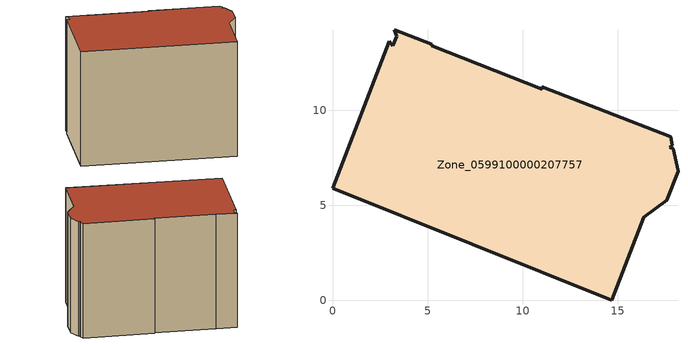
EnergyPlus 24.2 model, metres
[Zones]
Zone_0599100000207757
 floor ground (C_G): 3.24,14.22 5.23,13.46 5.22,13.4 11.03,11.1 11.01,11.22 17.79,8.61 17.89,8.14 17.75,8.04 17.93,7.96 18.18,6.78 17.59,5.26 16.38,4.36 14.69,0 0,5.89 2.98,13.61 3.17,13.38 3.39,13.88 z0
 wall outside (C_F): 0,5.89 14.69,0 16.38,4.36 17.59,5.26 18.18,6.78 17.93,7.96 17.75,8.04 17.89,8.14 17.79,8.61 11.01,11.22 11.03,11.1 5.22,13.4 5.23,13.46 3.24,14.22 3.39,13.88 3.17,13.38 2.98,13.61 0,5.89 z0:12.46
 roof outside (C_R): 5.22,13.4 5.23,13.46 3.24,14.22 3.39,13.88 3.17,13.38 2.98,13.61 0,5.89 14.69,0 16.38,4.36 17.59,5.26 18.18,6.78 17.93,7.96 17.75,8.04 17.89,8.14 17.79,8.61 11.01,11.22 11.03,11.1 z12.46
[BUILDING]
Pand.0599100000207757: North Axis=0; Terrain=City; Loads Convergence Tolerance Value=0.04; Temperature Convergence Tolerance Value=0.4; Solar Distribution=FullExterior; Maximum Number of Warmup Days=25; Minimum Number of Warmup Days=1
[Site:Location]
Rotterdam.The.Hague.AP_ZH_NLD Design_Conditions: Latitude=51.96; Longitude=4.45; Time Zone=1; Elevation=-4.5
[SITE:GROUNDTEMPERATURE:BUILDINGSURFACE]
18, 18, 18, 18, 18, 18, 18, 18, 18, 18, 18, 18
[MATERIAL] Thermal Absorptance=0.9; Solar Absorptance=0.7; Visible Absorptance=0.7
Name | Roughness | Thickness | Conductivity | Density | Specific Heat
G.TC.1946 | MediumSmooth | 0.15 | 1 | 540 | 1210
F.TC.1946 | Rough | 0.3 | 0.857143 | 1920 | 840
R.TC.1946 | MediumRough | 0.2 | 0.909091 | 1500 | 1000
[CONSTRUCTION]
C_G: G.TC.1946
C_F: F.TC.1946
C_R: R.TC.1946
[ZONE]
Zone_0599100000207757: Type=1; Multiplier=1; Ceiling Height=Autocalculate; Volume=Autocalculate; Floor Area=autocalculate; Part of Total Floor Area=Yes
[ZONEINFILTRATION:DESIGNFLOWRATE]
Infil_Zone_0599100000207757: Zone or ZoneList or Space or SpaceList=Zone_0599100000207757; Schedule=AlwaysOn; Design Flow Rate Calculation Method=Flow/Area; Flow Rate per Floor Area=0.003; Constant Term Coefficient=1; Temperature Term Coefficient=0; Velocity Term Coefficient=0; Velocity Squared Term Coefficient=0
[HVACTEMPLATE:ZONE:IDEALLOADSAIRSYSTEM]
Zone_0599100000207757: Maximum Heating Supply Air Temperature=50; Minimum Cooling Supply Air Temperature=13; Maximum Heating Supply Air Humidity Ratio=0.0156; Minimum Cooling Supply Air Humidity Ratio=0.0077; Heating Limit=NoLimit; Cooling Limit=NoLimit; Dehumidification Control Type=ConstantSensibleHeatRatio; Cooling Sensible Heat Ratio=0.7; Dehumidification Setpoint=60; Humidification Control Type=None; Humidification Setpoint=30; Outdoor Air Method=None; Outdoor Air Flow Rate per Person=0.00944; Outdoor Air Flow Rate per Zone Floor Area=0; Outdoor Air Flow Rate per Zone=0; Demand Controlled Ventilation Type=None; Outdoor Air Economizer Type=NoEconomizer; Heat Recovery Type=None; Sensible Heat Recovery Effectiveness=0.7; Latent Heat Recovery Effectiveness=0.65
[ZONECONTROL:THERMOSTAT]
ThermostatControl_Zone_0599100000207757: Zone or ZoneList=Zone_0599100000207757; Control Type Schedule=DualSetpointControlType; Control 1=Thermostat_Zone_0599100000207757; Temperature Difference Between Cutout And Setpoint=0
[THERMOSTATSETPOINT:DUALSETPOINT]
Thermostat_Zone_0599100000207757: Heating Setpoint Temperature Schedule=HeatingSetpoint_Zone_0599100000207757; Cooling Setpoint Temperature Schedule=CoolingSetpoint_Zone_0599100000207757
[SCHEDULE:COMPACT]
HeatingSetpoint_Zone_0599100000207757: Through: 12/31, For: AllDays, Until: 24:00, 21
CoolingSetpoint_Zone_0599100000207757: Through: 12/31, For: AllDays, Until: 24:00, 24
DualSetpointControlType: Through: 12/31, For: AllDays, Until: 24:00, 4
AlwaysOn: Through: 12/31, For: AllDays, Until: 24:00, 1
